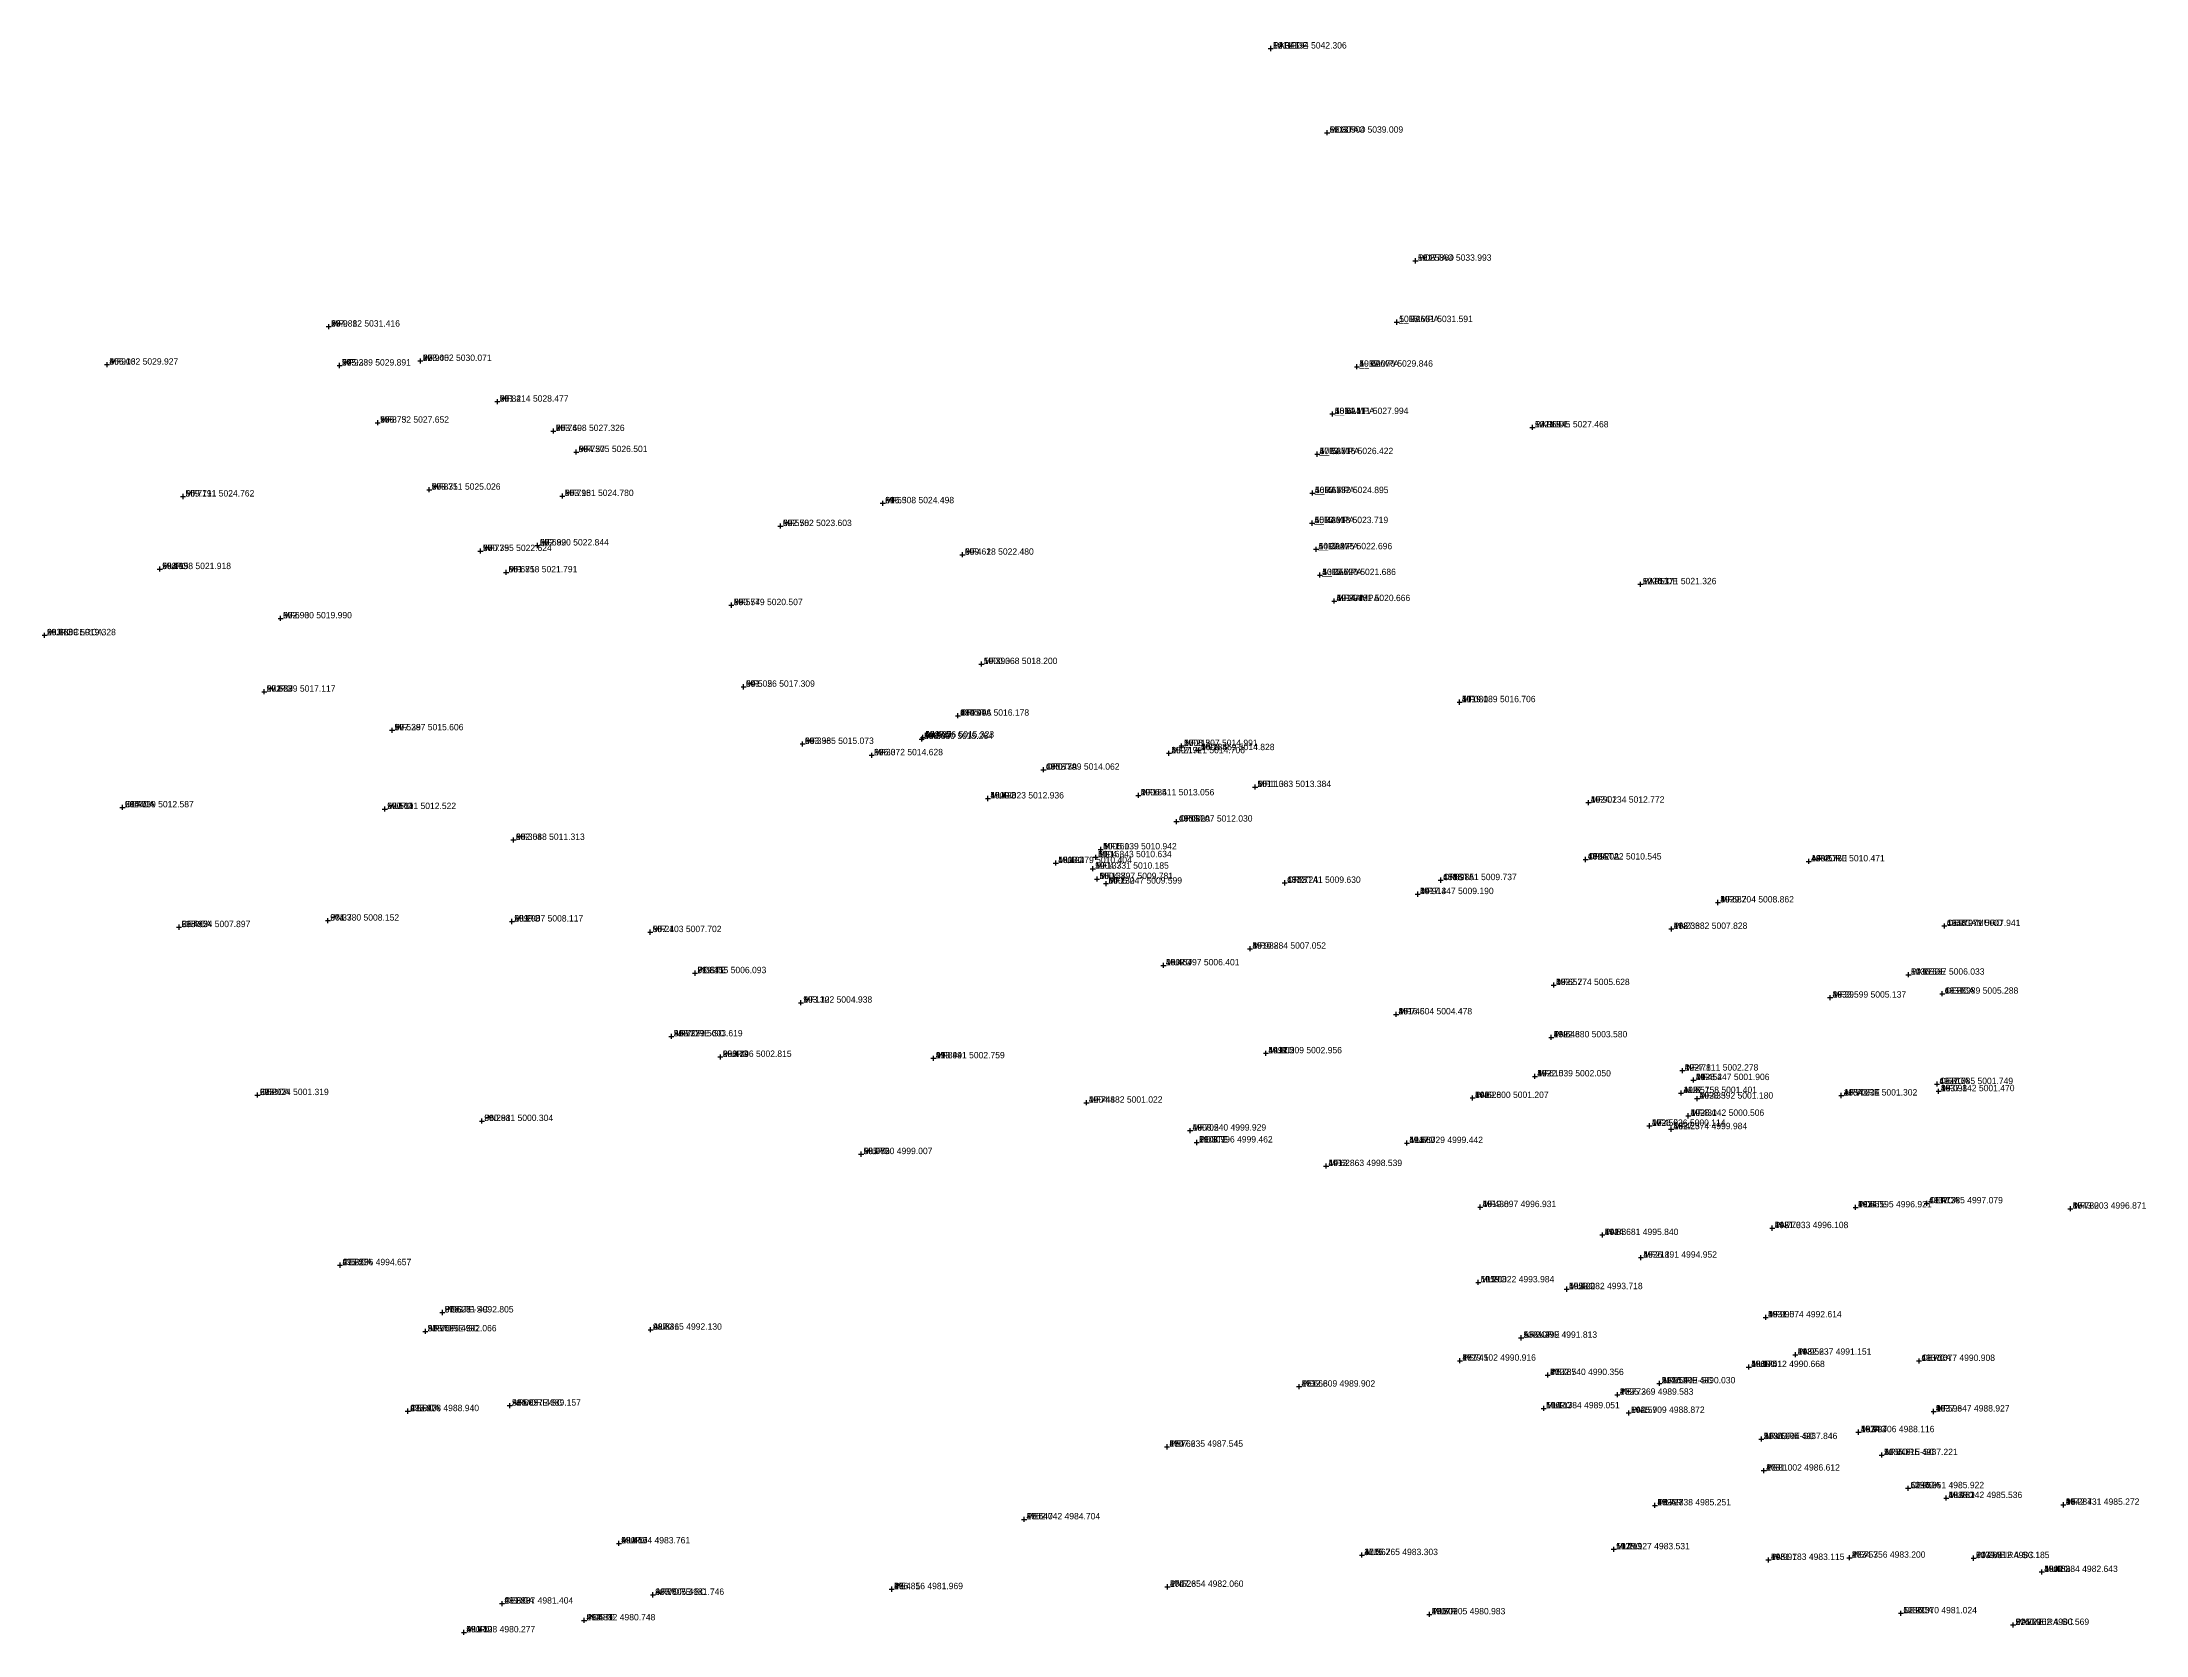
# Model space of a CAD drawing. Extents: x 955 to 1096, y 4914 to 5043.
# Drawn here: x 963.6 to 1046, y 4980.2 to 5042.6 of the extents above; entities that cross this region are included whole.
import ezdxf

# ---------------------------------------------------------------- set-up
doc = ezdxf.new("R2010")
doc.units = 0
doc.linetypes.add('1', pattern=[0])
doc.layers.get('0').update_dxf_attribs({"linetype": '1'})
doc.styles.add('STD', font='txt')

# ---------------------------------------------------------------- blocks, each defined once
blk = doc.blocks.new('CROSS')
at = {"color": 0}
for p, q in [((-50, 0), (50, 0)), ((0, -50), (0, 50))]:
    blk.add_line(p, q, dxfattribs=at)

msp = doc.modelspace()

# ---------------------------------------------------------------- block references
at = {"layer": 'POINT', "color": 2, "xscale": 0.002, "yscale": 0.002, "zscale": 0.002}
for p in [(1011.6938, 5042.3056, 52.3414), (1013.9045, 5039.0089, 52.3053), (1017.3643, 5033.9934, 52.2577), (974.8123, 5031.4162, 50.9884), (1016.6315, 5031.5913, 50.7258), (966.1315, 5029.9266, 50.9055), (975.2395, 5029.891, 50.9379), (978.4018, 5030.0714, 50.9052), (1015.0704, 5029.8463, 50.6897), (981.4137, 5028.4771, 50.8208), (1014.1114, 5027.9943, 50.6145), (976.7321, 5027.6518, 50.8748), (983.6083, 5027.3259, 50.7487), (1021.9448, 5027.4678, 52.0679), (984.5045, 5026.5012, 50.7266), (1013.516, 5026.4218, 50.5373), (969.1109, 5024.7617, 50.779), (978.7506, 5025.0262, 50.8313), (983.9614, 5024.7803, 50.7176), (1013.3319, 5024.8948, 50.4667), (996.5079, 5024.4977, 50.53), (992.5019, 5023.6032, 50.5783), (1013.3179, 5023.7195, 50.4297), (980.7554, 5022.6243, 50.7391), (982.9898, 5022.8437, 50.6819), (999.6275, 5022.4797, 50.461), (1013.4753, 5022.6959, 50.3922), (968.1983, 5021.9184, 50.9947), (981.7581, 5021.7912, 50.6813), (1013.6199, 5021.6862, 50.357), (1026.1709, 5021.3259, 52.0531), (990.5786, 5020.5065, 50.5737), (1014.181, 5020.6658, 50.2942), (972.9304, 5019.99, 50.6896), (963.689, 5019.3281, 50.8247), (1000.3681, 5018.1998, 50.3901), (991.0558, 5017.3091, 50.5019), (972.2887, 5017.1167, 50.6571), (1019.0889, 5016.7058, 50.0809), (977.2972, 5015.6058, 50.538), (999.4463, 5016.1776, 48.7991), (993.3648, 5015.0731, 50.3975), (998.0303, 5015.2636, 50.3391), (998.0755, 5015.323, 49.4288), (1007.711, 5014.706, 50.2194), (1008.2066, 5014.9909, 50.215), (1008.8687, 5014.8276, 50.1836), (996.0719, 5014.6282, 50.3373), (1002.7988, 5014.0619, 49.0726), (1006.5111, 5013.0558, 50.1842), (1011.083, 5013.384, 50.1134), (966.7393, 5012.5873, 50.4083), (977.0109, 5012.5223, 50.5144), (1000.6231, 5012.9355, 49.4281), (1024.1339, 5012.772, 49.9016), (1008.0068, 5012.0298, 49.0821), (982.0476, 5011.3127, 50.3682), (1004.8425, 5010.6344, 50.1625), (1005.0387, 5010.9417, 50.1606), (1003.2787, 5010.4044, 49.4244), (1004.7307, 5010.1852, 50.1328), (1004.8966, 5009.7809, 50.1368), (1024.022, 5010.5447, 48.92), (1032.7602, 5010.471, 49.4568), (1005.2475, 5009.5993, 50.1298), (1012.2414, 5009.6304, 48.7718), (1017.4474, 5009.1899, 49.9131), (1018.3508, 5009.7369, 48.8982), (974.7799, 5008.1521, 50.3379), (981.9869, 5008.1168, 50.2952), (1029.2041, 5008.8625, 49.6871), (968.9543, 5007.8967, 50.4822), (987.4025, 5007.7015, 50.2103), (1027.3815, 5007.8281, 49.2362), (1038.0707, 5007.9415, 49.0791), (1010.8843, 5007.0519, 49.9819), (989.1549, 5006.0926, 51.8409), (1007.4971, 5006.4007, 49.457), (1036.667, 5006.0335, 51.1747), (993.3022, 5004.938, 50.1121), (1022.7735, 5005.6278, 49.6522), (1033.5991, 5005.137, 49.3951), (1037.9886, 5005.2882, 49.2889), (1016.6042, 5004.4784, 49.7455), (988.2287, 5003.6186, 51.7366), (1022.6799, 5003.5798, 49.6477), (990.146, 5002.8147, 50.4786), (998.4909, 5002.7587, 49.8942), (1011.5086, 5002.9556, 49.8024), (1022.0386, 5002.0503, 49.6155), (1027.8109, 5002.2783, 49.471), (1028.2475, 5001.9061, 49.4545), (1037.7852, 5001.7493, 49.3156), (972.0236, 5001.3194, 50.2066), (1004.4824, 5001.0219, 49.7483), (1019.6, 5001.2065, 49.6285), (1027.758, 5001.4006, 49.6506), (1028.392, 5001.1801, 49.4348), (1034.0341, 5001.3021, 49.7016), (1037.8419, 5001.4703, 49.0914), (980.8112, 5000.3041, 50.2979), (1008.5403, 4999.9287, 49.7022), (1026.5256, 5000.1142, 49.45), (1027.3741, 4999.9836, 49.4249), (1028.0417, 5000.5061, 49.4308), (1008.7962, 4999.4615, 51.3091), (1017.0292, 4999.442, 49.8872), (995.6599, 4999.0067, 50.0718), (1013.8629, 4998.5395, 49.6276), (1019.8969, 4996.9313, 49.4297), (1034.595, 4996.9211, 49.8515), (1037.3846, 4997.0795, 49.4772), (1043.0026, 4996.8709, 48.7821), (1024.6809, 4995.84, 49.8856), (1031.3335, 4996.1081, 49.7704), (1026.1911, 4994.9522, 49.2176), (975.2558, 4994.6567, 49.8589), (1019.8223, 4993.9838, 50.2081), (1023.2815, 4993.7182, 49.4205), (979.2606, 4992.8052, 51.6079), (1031.0744, 4992.6136, 48.995), (978.5948, 4992.0661, 51.7076), (987.4154, 4992.1298, 49.8363), (1021.4988, 4991.8134, 50.2419), (1019.1022, 4990.916, 47.745), (1032.2367, 4991.1506, 49.956), (1037.0774, 4990.9081, 49.7358), (1022.54, 4990.3557, 47.787), (1026.9094, 4990.0296, 50.0542), (1030.4124, 4990.6683, 48.9748), (1012.8095, 4989.9018, 47.6665), (1025.269, 4989.5825, 47.7727), (977.9079, 4988.9399, 49.5468), (981.8966, 4989.1566, 51.6634), (1022.384, 4989.0511, 50.1168), (1025.7091, 4988.8723, 50.1586), (1037.647, 4988.9268, 48.5931), (1007.6347, 4987.5449, 47.7624), (1030.9038, 4987.8461, 50.46), (1034.7059, 4988.1161, 48.994), (1035.6149, 4987.2208, 51.3486), (1031.0023, 4986.6121, 47.8102), (1036.6513, 4985.9222, 50.0586), (1026.7384, 4985.2506, 47.7234), (1038.1422, 4985.5365, 48.7325), (1042.7309, 4985.2723, 48.2836), (1002.042, 4984.7039, 47.6468), (986.1741, 4983.761, 49.4562), (1025.1273, 4983.5308, 50.2186), (1015.2653, 4983.3031, 47.5671), (1031.1831, 4983.1147, 49.9972), (1034.3561, 4983.2002, 47.7573), (1039.2122, 4983.1848, 50.7878), (1041.8845, 4982.6426, 48.4819), (987.5051, 4981.7461, 49.78), (996.8564, 4981.969, 47.4809), (1007.6541, 4982.0595, 47.5227), (981.597, 4981.4042, 49.3877), (1017.9047, 4980.983, 47.5024), (1036.3702, 4981.0236, 50.2348), (980.1081, 4980.2767, 49.4324), (984.8123, 4980.7478, 49.4379), (1040.762, 4980.5687, 50.7295)]:
    msp.add_blockref('CROSS', p, dxfattribs=at)

# ---------------------------------------------------------------- texts
at = {"layer": 'CO_ORDS', "color": 3, "style": 'STD'}
for s, p in [(' 1011.694 5042.306', (1011.6938, 5042.3056, 52.3414)), (' 1013.904 5039.009', (1013.9045, 5039.0089, 52.3053)), (' 1017.364 5033.993', (1017.3643, 5033.9934, 52.2577)), (' 974.812 5031.416', (974.8123, 5031.4162, 50.9884)), (' 1016.631 5031.591', (1016.6315, 5031.5913, 50.7258)), (' 966.132 5029.927', (966.1315, 5029.9266, 50.9055)), (' 975.239 5029.891', (975.2395, 5029.891, 50.9379)), (' 978.402 5030.071', (978.4018, 5030.0714, 50.9052)), (' 1015.070 5029.846', (1015.0704, 5029.8463, 50.6897)), (' 981.414 5028.477', (981.4137, 5028.4771, 50.8208)), (' 1014.111 5027.994', (1014.1114, 5027.9943, 50.6145)), (' 976.732 5027.652', (976.7321, 5027.6518, 50.8748)), (' 983.608 5027.326', (983.6083, 5027.3259, 50.7487)), (' 1021.945 5027.468', (1021.9448, 5027.4678, 52.0679)), (' 984.505 5026.501', (984.5045, 5026.5012, 50.7266)), (' 1013.516 5026.422', (1013.516, 5026.4218, 50.5373)), (' 969.111 5024.762', (969.1109, 5024.7617, 50.779)), (' 978.751 5025.026', (978.7506, 5025.0262, 50.8313)), (' 983.961 5024.780', (983.9614, 5024.7803, 50.7176)), (' 996.508 5024.498', (996.5079, 5024.4977, 50.53)), (' 1013.332 5024.895', (1013.3319, 5024.8948, 50.4667)), (' 992.502 5023.603', (992.5019, 5023.6032, 50.5783)), (' 1013.318 5023.719', (1013.3179, 5023.7195, 50.4297)), (' 982.990 5022.844', (982.9898, 5022.8437, 50.6819)), (' 980.755 5022.624', (980.7554, 5022.6243, 50.7391)), (' 999.628 5022.480', (999.6275, 5022.4797, 50.461)), (' 1013.475 5022.696', (1013.4753, 5022.6959, 50.3922)), (' 968.198 5021.918', (968.1983, 5021.9184, 50.9947)), (' 981.758 5021.791', (981.7581, 5021.7912, 50.6813)), (' 1013.620 5021.686', (1013.6199, 5021.6862, 50.357)), (' 1026.171 5021.326', (1026.1709, 5021.3259, 52.0531)), (' 990.579 5020.507', (990.5786, 5020.5065, 50.5737)), (' 1014.181 5020.666', (1014.181, 5020.6658, 50.2942)), (' 972.930 5019.990', (972.9304, 5019.99, 50.6896)), (' 963.689 5019.328', (963.689, 5019.3281, 50.8247)), (' 1000.368 5018.200', (1000.3681, 5018.1998, 50.3901)), (' 972.289 5017.117', (972.2887, 5017.1167, 50.6571)), (' 991.056 5017.309', (991.0558, 5017.3091, 50.5019)), (' 1019.089 5016.706', (1019.0889, 5016.7058, 50.0809)), (' 977.297 5015.606', (977.2972, 5015.6058, 50.538)), (' 999.446 5016.178', (999.4463, 5016.1776, 48.7991)), (' 993.365 5015.073', (993.3648, 5015.0731, 50.3975)), (' 996.072 5014.628', (996.0719, 5014.6282, 50.3373)), (' 998.030 5015.264', (998.0303, 5015.2636, 50.3391)), (' 998.076 5015.323', (998.0755, 5015.323, 49.4288)), (' 1007.711 5014.706', (1007.711, 5014.706, 50.2194)), (' 1008.207 5014.991', (1008.2066, 5014.9909, 50.215)), (' 1008.869 5014.828', (1008.8687, 5014.8276, 50.1836)), (' 1002.799 5014.062', (1002.7988, 5014.0619, 49.0726)), (' 1000.623 5012.936', (1000.6231, 5012.9355, 49.4281)), (' 1006.511 5013.056', (1006.5111, 5013.0558, 50.1842)), (' 1011.083 5013.384', (1011.083, 5013.384, 50.1134)), (' 966.739 5012.587', (966.7393, 5012.5873, 50.4083)), (' 977.011 5012.522', (977.0109, 5012.5223, 50.5144)), (' 1024.134 5012.772', (1024.1339, 5012.772, 49.9016)), (' 982.048 5011.313', (982.0476, 5011.3127, 50.3682)), (' 1008.007 5012.030', (1008.0068, 5012.0298, 49.0821)), (' 1004.843 5010.634', (1004.8425, 5010.6344, 50.1625)), (' 1005.039 5010.942', (1005.0387, 5010.9417, 50.1606)), (' 1024.022 5010.545', (1024.022, 5010.5447, 48.92)), (' 1032.760 5010.471', (1032.7602, 5010.471, 49.4568)), (' 1003.279 5010.404', (1003.2787, 5010.4044, 49.4244)), (' 1004.731 5010.185', (1004.7307, 5010.1852, 50.1328)), (' 1004.897 5009.781', (1004.8966, 5009.7809, 50.1368)), (' 1005.247 5009.599', (1005.2475, 5009.5993, 50.1298)), (' 1012.241 5009.630', (1012.2414, 5009.6304, 48.7718)), (' 1018.351 5009.737', (1018.3508, 5009.7369, 48.8982)), (' 1017.447 5009.190', (1017.4474, 5009.1899, 49.9131)), (' 1029.204 5008.862', (1029.2041, 5008.8625, 49.6871)), (' 974.780 5008.152', (974.7799, 5008.1521, 50.3379)), (' 981.987 5008.117', (981.9869, 5008.1168, 50.2952)), (' 968.954 5007.897', (968.9543, 5007.8967, 50.4822)), (' 987.403 5007.702', (987.4025, 5007.7015, 50.2103)), (' 1027.382 5007.828', (1027.3815, 5007.8281, 49.2362)), (' 1038.071 5007.941', (1038.0707, 5007.9415, 49.0791)), (' 1007.497 5006.401', (1007.4971, 5006.4007, 49.457)), (' 1010.884 5007.052', (1010.8843, 5007.0519, 49.9819)), (' 989.155 5006.093', (989.1549, 5006.0926, 51.8409)), (' 1022.774 5005.628', (1022.7735, 5005.6278, 49.6522)), (' 1036.667 5006.033', (1036.667, 5006.0335, 51.1747)), (' 993.302 5004.938', (993.3022, 5004.938, 50.1121)), (' 1033.599 5005.137', (1033.5991, 5005.137, 49.3951)), (' 1037.989 5005.288', (1037.9886, 5005.2882, 49.2889)), (' 1016.604 5004.478', (1016.6042, 5004.4784, 49.7455)), (' 988.229 5003.619', (988.2287, 5003.6186, 51.7366)), (' 1022.680 5003.580', (1022.6799, 5003.5798, 49.6477)), (' 990.146 5002.815', (990.146, 5002.8147, 50.4786)), (' 998.491 5002.759', (998.4909, 5002.7587, 49.8942)), (' 1011.509 5002.956', (1011.5086, 5002.9556, 49.8024)), (' 1027.811 5002.278', (1027.8109, 5002.2783, 49.471)), (' 1022.039 5002.050', (1022.0386, 5002.0503, 49.6155)), (' 1027.758 5001.401', (1027.758, 5001.4006, 49.6506)), (' 1028.247 5001.906', (1028.2475, 5001.9061, 49.4545)), (' 1037.785 5001.749', (1037.7852, 5001.7493, 49.3156)), (' 1037.842 5001.470', (1037.8419, 5001.4703, 49.0914)), (' 972.024 5001.319', (972.0236, 5001.3194, 50.2066)), (' 1004.482 5001.022', (1004.4824, 5001.0219, 49.7483)), (' 1019.600 5001.207', (1019.6, 5001.2065, 49.6285)), (' 1028.392 5001.180', (1028.392, 5001.1801, 49.4348)), (' 1034.034 5001.302', (1034.0341, 5001.3021, 49.7016)), (' 980.811 5000.304', (980.8112, 5000.3041, 50.2979)), (' 1008.540 4999.929', (1008.5403, 4999.9287, 49.7022)), (' 1026.526 5000.114', (1026.5256, 5000.1142, 49.45)), (' 1027.374 4999.984', (1027.3741, 4999.9836, 49.4249)), (' 1028.042 5000.506', (1028.0417, 5000.5061, 49.4308)), (' 995.660 4999.007', (995.6599, 4999.0067, 50.0718)), (' 1008.796 4999.462', (1008.7962, 4999.4615, 51.3091)), (' 1017.029 4999.442', (1017.0292, 4999.442, 49.8872)), (' 1013.863 4998.539', (1013.8629, 4998.5395, 49.6276)), (' 1019.897 4996.931', (1019.8969, 4996.9313, 49.4297)), (' 1034.595 4996.921', (1034.595, 4996.9211, 49.8515)), (' 1037.385 4997.079', (1037.3846, 4997.0795, 49.4772)), (' 1043.003 4996.871', (1043.0026, 4996.8709, 48.7821)), (' 1024.681 4995.840', (1024.6809, 4995.84, 49.8856)), (' 1031.333 4996.108', (1031.3335, 4996.1081, 49.7704)), (' 1026.191 4994.952', (1026.1911, 4994.9522, 49.2176)), (' 975.256 4994.657', (975.2558, 4994.6567, 49.8589)), (' 1019.822 4993.984', (1019.8223, 4993.9838, 50.2081)), (' 1023.282 4993.718', (1023.2815, 4993.7182, 49.4205)), (' 979.261 4992.805', (979.2606, 4992.8052, 51.6079)), (' 1031.074 4992.614', (1031.0744, 4992.6136, 48.995)), (' 978.595 4992.066', (978.5948, 4992.0661, 51.7076)), (' 987.415 4992.130', (987.4154, 4992.1298, 49.8363)), (' 1021.499 4991.813', (1021.4988, 4991.8134, 50.2419)), (' 1019.102 4990.916', (1019.1022, 4990.916, 47.745)), (' 1030.412 4990.668', (1030.4124, 4990.6683, 48.9748)), (' 1032.237 4991.151', (1032.2367, 4991.1506, 49.956)), (' 1037.077 4990.908', (1037.0774, 4990.9081, 49.7358)), (' 1012.809 4989.902', (1012.8095, 4989.9018, 47.6665)), (' 1022.540 4990.356', (1022.54, 4990.3557, 47.787)), (' 1026.909 4990.030', (1026.9094, 4990.0296, 50.0542)), (' 981.897 4989.157', (981.8966, 4989.1566, 51.6634)), (' 1022.384 4989.051', (1022.384, 4989.0511, 50.1168)), (' 1025.269 4989.583', (1025.269, 4989.5825, 47.7727)), (' 977.908 4988.940', (977.9079, 4988.9399, 49.5468)), (' 1025.709 4988.872', (1025.7091, 4988.8723, 50.1586)), (' 1037.647 4988.927', (1037.647, 4988.9268, 48.5931)), (' 1007.635 4987.545', (1007.6347, 4987.5449, 47.7624)), (' 1030.904 4987.846', (1030.9038, 4987.8461, 50.46)), (' 1034.706 4988.116', (1034.7059, 4988.1161, 48.994)), (' 1031.002 4986.612', (1031.0023, 4986.6121, 47.8102)), (' 1035.615 4987.221', (1035.6149, 4987.2208, 51.3486)), (' 1036.651 4985.922', (1036.6513, 4985.9222, 50.0586)), (' 1026.738 4985.251', (1026.7384, 4985.2506, 47.7234)), (' 1038.142 4985.536', (1038.1422, 4985.5365, 48.7325)), (' 1042.731 4985.272', (1042.7309, 4985.2723, 48.2836)), (' 1002.042 4984.704', (1002.042, 4984.7039, 47.6468)), (' 986.174 4983.761', (986.1741, 4983.761, 49.4562)), (' 1015.265 4983.303', (1015.2653, 4983.3031, 47.5671)), (' 1025.127 4983.531', (1025.1273, 4983.5308, 50.2186)), (' 1031.183 4983.115', (1031.1831, 4983.1147, 49.9972)), (' 1034.356 4983.200', (1034.3561, 4983.2002, 47.7573)), (' 1039.212 4983.185', (1039.2122, 4983.1848, 50.7878)), (' 1041.884 4982.643', (1041.8845, 4982.6426, 48.4819)), (' 987.505 4981.746', (987.5051, 4981.7461, 49.78)), (' 996.856 4981.969', (996.8564, 4981.969, 47.4809)), (' 1007.654 4982.060', (1007.6541, 4982.0595, 47.5227)), (' 981.597 4981.404', (981.597, 4981.4042, 49.3877)), (' 1017.905 4980.983', (1017.9047, 4980.983, 47.5024)), (' 1036.370 4981.024', (1036.3702, 4981.0236, 50.2348)), (' 980.108 4980.277', (980.1081, 4980.2767, 49.4324)), (' 984.812 4980.748', (984.8123, 4980.7478, 49.4379)), (' 1040.762 4980.569', (1040.762, 4980.5687, 50.7295))]:
    msp.add_text(s, height=0.25, dxfattribs=at).set_placement(p)
at = {"layer": 'CODE', "color": 3, "style": 'STD'}
for s, p in [(' PAREDE', (1011.6938, 5042.3056, 52.3414)), (' PORTAO', (1013.9045, 5039.0089, 52.3053)), (' PORTAO', (1017.3643, 5033.9934, 52.2577)), (' MF', (974.8123, 5031.4162, 50.9884)), (' __RAMPA', (1016.6315, 5031.5913, 50.7258)), (' MF', (966.1315, 5029.9266, 50.9055)), (' MF', (975.2395, 5029.891, 50.9379)), (' MF', (978.4018, 5030.0714, 50.9052)), (' __RAMPA', (1015.0704, 5029.8463, 50.6897)), (' MF', (981.4137, 5028.4771, 50.8208)), (' __RAMPA', (1014.1114, 5027.9943, 50.6145)), (' MF', (976.7321, 5027.6518, 50.8748)), (' MF', (983.6083, 5027.3259, 50.7487)), (' PAREDE', (1021.9448, 5027.4678, 52.0679)), (' MF', (984.5045, 5026.5012, 50.7266)), (' __RAMPA', (1013.516, 5026.4218, 50.5373)), (' MF', (969.1109, 5024.7617, 50.779)), (' MF', (978.7506, 5025.0262, 50.8313)), (' MF', (983.9614, 5024.7803, 50.7176)), (' MF', (996.5079, 5024.4977, 50.53)), (' __RAMPA', (1013.3319, 5024.8948, 50.4667)), (' __RAMPA', (1013.3179, 5023.7195, 50.4297)), (' MF', (982.9898, 5022.8437, 50.6819)), (' MF', (992.5019, 5023.6032, 50.5783)), (' MF', (980.7554, 5022.6243, 50.7391)), (' MF', (999.6275, 5022.4797, 50.461)), (' __RAMPA', (1013.4753, 5022.6959, 50.3922)), (' MURO', (968.1983, 5021.9184, 50.9947)), (' MF', (981.7581, 5021.7912, 50.6813)), (' __RAMPA', (1013.6199, 5021.6862, 50.357)), (' PAREDE', (1026.1709, 5021.3259, 52.0531)), (' MF', (990.5786, 5020.5065, 50.5737)), (' MFRAMPA', (1014.181, 5020.6658, 50.2942)), (' MF', (972.9304, 5019.99, 50.6896)), (' MUROCERCA', (963.689, 5019.3281, 50.8247)), (' MF', (1000.3681, 5018.1998, 50.3901)), (' MURO', (972.2887, 5017.1167, 50.6571)), (' MF', (991.0558, 5017.3091, 50.5019)), (' MF', (1019.0889, 5016.7058, 50.0809)), (' MF', (977.2972, 5015.6058, 50.538)), (' CRISTA', (999.4463, 5016.1776, 48.7991)), (' MF', (993.3648, 5015.0731, 50.3975)), (' MF', (996.0719, 5014.6282, 50.3373)), (' MF', (998.0303, 5015.2636, 50.3391)), (' MURO', (998.0755, 5015.323, 49.4288)), (' MF', (1007.711, 5014.706, 50.2194)), (' MF', (1008.2066, 5014.9909, 50.215)), (' MF', (1008.8687, 5014.8276, 50.1836)), (' CRISTA', (1002.7988, 5014.0619, 49.0726)), (' MURO', (1000.6231, 5012.9355, 49.4281)), (' MF', (1006.5111, 5013.0558, 50.1842)), (' MF', (1011.083, 5013.384, 50.1134)), (' CERCA', (966.7393, 5012.5873, 50.4083)), (' MURO', (977.0109, 5012.5223, 50.5144)), (' MF', (1024.1339, 5012.772, 49.9016)), (' MF', (982.0476, 5011.3127, 50.3682)), (' CRISTA', (1008.0068, 5012.0298, 49.0821)), (' MF', (1004.8425, 5010.6344, 50.1625)), (' MF', (1005.0387, 5010.9417, 50.1606)), (' CRISTA', (1024.022, 5010.5447, 48.92)), (' ARVORE', (1032.7602, 5010.471, 49.4568)), (' MURO', (1003.2787, 5010.4044, 49.4244)), (' MF', (1004.7307, 5010.1852, 50.1328)), (' MF', (1004.8966, 5009.7809, 50.1368)), (' CRISTA', (1012.2414, 5009.6304, 48.7718)), (' CRISTA', (1018.3508, 5009.7369, 48.8982)), (' MF', (1005.2475, 5009.5993, 50.1298)), (' MF', (1017.4474, 5009.1899, 49.9131)), (' MF', (1029.2041, 5008.8625, 49.6871)), (' PN', (974.7799, 5008.1521, 50.3379)), (' MURO', (981.9869, 5008.1168, 50.2952)), (' CERCA', (968.9543, 5007.8967, 50.4822)), (' MF', (987.4025, 5007.7015, 50.2103)), (' PN', (1027.3815, 5007.8281, 49.2362)), (' CERCAMURO', (1038.0707, 5007.9415, 49.0791)), (' MURO', (1007.4971, 5006.4007, 49.457)), (' MF', (1010.8843, 5007.0519, 49.9819)), (' POSTE', (989.1549, 5006.0926, 51.8409)), (' MF', (1022.7735, 5005.6278, 49.6522)), (' PAREDE', (1036.667, 5006.0335, 51.1747)), (' MF', (993.3022, 5004.938, 50.1121)), (' MF', (1033.5991, 5005.137, 49.3951)), (' CERCA', (1037.9886, 5005.2882, 49.2889)), (' MF', (1016.6042, 5004.4784, 49.7455)), (' ARVORE-SC', (988.2287, 5003.6186, 51.7366)), (' PN', (1022.6799, 5003.5798, 49.6477)), (' MURO', (990.146, 5002.8147, 50.4786)), (' MF', (998.4909, 5002.7587, 49.8942)), (' MURO', (1011.5086, 5002.9556, 49.8024)), (' MF', (1027.8109, 5002.2783, 49.471)), (' MF', (1022.0386, 5002.0503, 49.6155)), (' AUX', (1027.758, 5001.4006, 49.6506)), (' MF', (1028.2475, 5001.9061, 49.4545)), (' CERCA', (1037.7852, 5001.7493, 49.3156)), (' MF', (1037.8419, 5001.4703, 49.0914)), (' CERCA', (972.0236, 5001.3194, 50.2066)), (' MF', (1004.4824, 5001.0219, 49.7483)), (' PN', (1019.6, 5001.2065, 49.6285)), (' MF', (1028.392, 5001.1801, 49.4348)), (' ARVORE', (1034.0341, 5001.3021, 49.7016)), (' PN', (980.8112, 5000.3041, 50.2979)), (' MF', (1008.5403, 4999.9287, 49.7022)), (' MF', (1026.5256, 5000.1142, 49.45)), (' MF', (1027.3741, 4999.9836, 49.4249)), (' MF', (1028.0417, 5000.5061, 49.4308)), (' MURO', (995.6599, 4999.0067, 50.0718)), (' POSTE', (1008.7962, 4999.4615, 51.3091)), (' MURO', (1017.0292, 4999.442, 49.8872)), (' MF', (1013.8629, 4998.5395, 49.6276)), (' MF', (1019.8969, 4996.9313, 49.4297)), (' POSTE', (1034.595, 4996.9211, 49.8515)), (' CERCA', (1037.3846, 4997.0795, 49.4772)), (' MF', (1043.0026, 4996.8709, 48.7821)), (' PN', (1024.6809, 4995.84, 49.8856)), (' PN', (1031.3335, 4996.1081, 49.7704)), (' MF', (1026.1911, 4994.9522, 49.2176)), (' CERCA', (975.2558, 4994.6567, 49.8589)), (' MURO', (1019.8223, 4993.9838, 50.2081)), (' MURO', (1023.2815, 4993.7182, 49.4205)), (' POSTE-SC', (979.2606, 4992.8052, 51.6079)), (' MF', (1031.0744, 4992.6136, 48.995)), (' ARVORE-SC', (978.5948, 4992.0661, 51.7076)), (' AUX', (987.4154, 4992.1298, 49.8363)), (' ARVORE', (1021.4988, 4991.8134, 50.2419)), (' PE', (1019.1022, 4990.916, 47.745)), (' MURO', (1030.4124, 4990.6683, 48.9748)), (' PN', (1032.2367, 4991.1506, 49.956)), (' CERCA', (1037.0774, 4990.9081, 49.7358)), (' PE', (1012.8095, 4989.9018, 47.6665)), (' PE', (1022.54, 4990.3557, 47.787)), (' ARVORE-SC', (1026.9094, 4990.0296, 50.0542)), (' ARVORE-SC', (981.8966, 4989.1566, 51.6634)), (' MURO', (1022.384, 4989.0511, 50.1168)), (' PE', (1025.269, 4989.5825, 47.7727)), (' CERCA', (977.9079, 4988.9399, 49.5468)), (' PN', (1025.7091, 4988.8723, 50.1586)), (' MF', (1037.647, 4988.9268, 48.5931)), (' PE', (1007.6347, 4987.5449, 47.7624)), (' ARVORE-SC', (1030.9038, 4987.8461, 50.46)), (' MURO', (1034.7059, 4988.1161, 48.994)), (' PE', (1031.0023, 4986.6121, 47.8102)), (' ARVORE-SC', (1035.6149, 4987.2208, 51.3486)), (' CERCA', (1036.6513, 4985.9222, 50.0586)), (' PILAR', (1026.7384, 4985.2506, 47.7234)), (' MURO', (1038.1422, 4985.5365, 48.7325)), (' MF', (1042.7309, 4985.2723, 48.2836)), (' PE', (1002.042, 4984.7039, 47.6468)), (' MURO', (986.1741, 4983.761, 49.4562)), (' AUX', (1015.2653, 4983.3031, 47.5671)), (' MURO', (1025.1273, 4983.5308, 50.2186)), (' PN', (1031.1831, 4983.1147, 49.9972)), (' PE', (1034.3561, 4983.2002, 47.7573)), (' PALMEIRA-SC', (1039.2122, 4983.1848, 50.7878)), (' MURO', (1041.8845, 4982.6426, 48.4819)), (' ARVORE-SC', (987.5051, 4981.7461, 49.78)), (' PE', (996.8564, 4981.969, 47.4809)), (' PN', (1007.6541, 4982.0595, 47.5227)), (' CERCA', (981.597, 4981.4042, 49.3877)), (' PILAR', (1017.9047, 4980.983, 47.5024)), (' CERCA', (1036.3702, 4981.0236, 50.2348)), (' MURO', (980.1081, 4980.2767, 49.4324)), (' POSTE', (984.8123, 4980.7478, 49.4379)), (' PALMEIRA-SC', (1040.762, 4980.5687, 50.7295))]:
    msp.add_text(s, height=0.25, dxfattribs=at).set_placement(p)
at = {"layer": 'HEIGHT', "color": 3, "style": 'STD'}
for s, p in [(' 52.341', (1011.6938, 5042.3056, 52.3414)), (' 52.305', (1013.9045, 5039.0089, 52.3053)), (' 52.258', (1017.3643, 5033.9934, 52.2577)), (' 50.988', (974.8123, 5031.4162, 50.9884)), (' 50.726', (1016.6315, 5031.5913, 50.7258)), (' 50.906', (966.1315, 5029.9266, 50.9055)), (' 50.938', (975.2395, 5029.891, 50.9379)), (' 50.905', (978.4018, 5030.0714, 50.9052)), (' 50.690', (1015.0704, 5029.8463, 50.6897)), (' 50.821', (981.4137, 5028.4771, 50.8208)), (' 50.614', (1014.1114, 5027.9943, 50.6145)), (' 50.875', (976.7321, 5027.6518, 50.8748)), (' 50.749', (983.6083, 5027.3259, 50.7487)), (' 52.068', (1021.9448, 5027.4678, 52.0679)), (' 50.727', (984.5045, 5026.5012, 50.7266)), (' 50.537', (1013.516, 5026.4218, 50.5373)), (' 50.779', (969.1109, 5024.7617, 50.779)), (' 50.831', (978.7506, 5025.0262, 50.8313)), (' 50.718', (983.9614, 5024.7803, 50.7176)), (' 50.530', (996.5079, 5024.4977, 50.53)), (' 50.467', (1013.3319, 5024.8948, 50.4667)), (' 50.578', (992.5019, 5023.6032, 50.5783)), (' 50.430', (1013.3179, 5023.7195, 50.4297)), (' 50.682', (982.9898, 5022.8437, 50.6819)), (' 50.739', (980.7554, 5022.6243, 50.7391)), (' 50.461', (999.6275, 5022.4797, 50.461)), (' 50.392', (1013.4753, 5022.6959, 50.3922)), (' 50.995', (968.1983, 5021.9184, 50.9947)), (' 50.681', (981.7581, 5021.7912, 50.6813)), (' 50.357', (1013.6199, 5021.6862, 50.357)), (' 52.053', (1026.1709, 5021.3259, 52.0531)), (' 50.574', (990.5786, 5020.5065, 50.5737)), (' 50.294', (1014.181, 5020.6658, 50.2942)), (' 50.690', (972.9304, 5019.99, 50.6896)), (' 50.825', (963.689, 5019.3281, 50.8247)), (' 50.390', (1000.3681, 5018.1998, 50.3901)), (' 50.657', (972.2887, 5017.1167, 50.6571)), (' 50.502', (991.0558, 5017.3091, 50.5019)), (' 50.081', (1019.0889, 5016.7058, 50.0809)), (' 50.538', (977.2972, 5015.6058, 50.538)), (' 48.799', (999.4463, 5016.1776, 48.7991)), (' 50.398', (993.3648, 5015.0731, 50.3975)), (' 50.337', (996.0719, 5014.6282, 50.3373)), (' 50.339', (998.0303, 5015.2636, 50.3391)), (' 49.429', (998.0755, 5015.323, 49.4288)), (' 50.219', (1007.711, 5014.706, 50.2194)), (' 50.215', (1008.2066, 5014.9909, 50.215)), (' 50.184', (1008.8687, 5014.8276, 50.1836)), (' 49.073', (1002.7988, 5014.0619, 49.0726)), (' 49.428', (1000.6231, 5012.9355, 49.4281)), (' 50.184', (1006.5111, 5013.0558, 50.1842)), (' 50.113', (1011.083, 5013.384, 50.1134)), (' 50.408', (966.7393, 5012.5873, 50.4083)), (' 50.514', (977.0109, 5012.5223, 50.5144)), (' 49.902', (1024.1339, 5012.772, 49.9016)), (' 50.368', (982.0476, 5011.3127, 50.3682)), (' 49.082', (1008.0068, 5012.0298, 49.0821)), (' 50.163', (1004.8425, 5010.6344, 50.1625)), (' 50.161', (1005.0387, 5010.9417, 50.1606)), (' 48.920', (1024.022, 5010.5447, 48.92)), (' 49.457', (1032.7602, 5010.471, 49.4568)), (' 49.424', (1003.2787, 5010.4044, 49.4244)), (' 50.133', (1004.7307, 5010.1852, 50.1328)), (' 50.137', (1004.8966, 5009.7809, 50.1368)), (' 50.130', (1005.2475, 5009.5993, 50.1298)), (' 48.772', (1012.2414, 5009.6304, 48.7718)), (' 48.898', (1018.3508, 5009.7369, 48.8982)), (' 49.913', (1017.4474, 5009.1899, 49.9131)), (' 49.687', (1029.2041, 5008.8625, 49.6871)), (' 50.338', (974.7799, 5008.1521, 50.3379)), (' 50.295', (981.9869, 5008.1168, 50.2952)), (' 50.482', (968.9543, 5007.8967, 50.4822)), (' 50.210', (987.4025, 5007.7015, 50.2103)), (' 49.236', (1027.3815, 5007.8281, 49.2362)), (' 49.079', (1038.0707, 5007.9415, 49.0791)), (' 49.457', (1007.4971, 5006.4007, 49.457)), (' 49.982', (1010.8843, 5007.0519, 49.9819)), (' 51.841', (989.1549, 5006.0926, 51.8409)), (' 49.652', (1022.7735, 5005.6278, 49.6522)), (' 51.175', (1036.667, 5006.0335, 51.1747)), (' 50.112', (993.3022, 5004.938, 50.1121)), (' 49.395', (1033.5991, 5005.137, 49.3951)), (' 49.289', (1037.9886, 5005.2882, 49.2889)), (' 49.745', (1016.6042, 5004.4784, 49.7455)), (' 51.737', (988.2287, 5003.6186, 51.7366)), (' 49.648', (1022.6799, 5003.5798, 49.6477)), (' 50.479', (990.146, 5002.8147, 50.4786)), (' 49.894', (998.4909, 5002.7587, 49.8942)), (' 49.802', (1011.5086, 5002.9556, 49.8024)), (' 49.471', (1027.8109, 5002.2783, 49.471)), (' 49.615', (1022.0386, 5002.0503, 49.6155)), (' 49.651', (1027.758, 5001.4006, 49.6506)), (' 49.454', (1028.2475, 5001.9061, 49.4545)), (' 49.316', (1037.7852, 5001.7493, 49.3156)), (' 49.091', (1037.8419, 5001.4703, 49.0914)), (' 50.207', (972.0236, 5001.3194, 50.2066)), (' 49.748', (1004.4824, 5001.0219, 49.7483)), (' 49.628', (1019.6, 5001.2065, 49.6285)), (' 49.435', (1028.392, 5001.1801, 49.4348)), (' 49.702', (1034.0341, 5001.3021, 49.7016)), (' 50.298', (980.8112, 5000.3041, 50.2979)), (' 49.702', (1008.5403, 4999.9287, 49.7022)), (' 49.450', (1026.5256, 5000.1142, 49.45)), (' 49.425', (1027.3741, 4999.9836, 49.4249)), (' 49.431', (1028.0417, 5000.5061, 49.4308)), (' 50.072', (995.6599, 4999.0067, 50.0718)), (' 51.309', (1008.7962, 4999.4615, 51.3091)), (' 49.887', (1017.0292, 4999.442, 49.8872)), (' 49.628', (1013.8629, 4998.5395, 49.6276)), (' 49.430', (1019.8969, 4996.9313, 49.4297)), (' 49.851', (1034.595, 4996.9211, 49.8515)), (' 49.477', (1037.3846, 4997.0795, 49.4772)), (' 48.782', (1043.0026, 4996.8709, 48.7821)), (' 49.886', (1024.6809, 4995.84, 49.8856)), (' 49.770', (1031.3335, 4996.1081, 49.7704)), (' 49.218', (1026.1911, 4994.9522, 49.2176)), (' 49.859', (975.2558, 4994.6567, 49.8589)), (' 50.208', (1019.8223, 4993.9838, 50.2081)), (' 49.420', (1023.2815, 4993.7182, 49.4205)), (' 51.608', (979.2606, 4992.8052, 51.6079)), (' 48.995', (1031.0744, 4992.6136, 48.995)), (' 51.708', (978.5948, 4992.0661, 51.7076)), (' 49.836', (987.4154, 4992.1298, 49.8363)), (' 50.242', (1021.4988, 4991.8134, 50.2419)), (' 47.745', (1019.1022, 4990.916, 47.745)), (' 48.975', (1030.4124, 4990.6683, 48.9748)), (' 49.956', (1032.2367, 4991.1506, 49.956)), (' 49.736', (1037.0774, 4990.9081, 49.7358)), (' 47.666', (1012.8095, 4989.9018, 47.6665)), (' 47.787', (1022.54, 4990.3557, 47.787)), (' 50.054', (1026.9094, 4990.0296, 50.0542)), (' 51.663', (981.8966, 4989.1566, 51.6634)), (' 50.117', (1022.384, 4989.0511, 50.1168)), (' 47.773', (1025.269, 4989.5825, 47.7727)), (' 49.547', (977.9079, 4988.9399, 49.5468)), (' 50.159', (1025.7091, 4988.8723, 50.1586)), (' 48.593', (1037.647, 4988.9268, 48.5931)), (' 47.762', (1007.6347, 4987.5449, 47.7624)), (' 50.460', (1030.9038, 4987.8461, 50.46)), (' 48.994', (1034.7059, 4988.1161, 48.994)), (' 47.810', (1031.0023, 4986.6121, 47.8102)), (' 51.349', (1035.6149, 4987.2208, 51.3486)), (' 50.059', (1036.6513, 4985.9222, 50.0586)), (' 47.723', (1026.7384, 4985.2506, 47.7234)), (' 48.732', (1038.1422, 4985.5365, 48.7325)), (' 48.284', (1042.7309, 4985.2723, 48.2836)), (' 47.647', (1002.042, 4984.7039, 47.6468)), (' 49.456', (986.1741, 4983.761, 49.4562)), (' 47.567', (1015.2653, 4983.3031, 47.5671)), (' 50.219', (1025.1273, 4983.5308, 50.2186)), (' 49.997', (1031.1831, 4983.1147, 49.9972)), (' 47.757', (1034.3561, 4983.2002, 47.7573)), (' 50.788', (1039.2122, 4983.1848, 50.7878)), (' 48.482', (1041.8845, 4982.6426, 48.4819)), (' 49.780', (987.5051, 4981.7461, 49.78)), (' 47.481', (996.8564, 4981.969, 47.4809)), (' 47.523', (1007.6541, 4982.0595, 47.5227)), (' 49.388', (981.597, 4981.4042, 49.3877)), (' 47.502', (1017.9047, 4980.983, 47.5024)), (' 50.235', (1036.3702, 4981.0236, 50.2348)), (' 49.432', (980.1081, 4980.2767, 49.4324)), (' 49.438', (984.8123, 4980.7478, 49.4379)), (' 50.729', (1040.762, 4980.5687, 50.7295))]:
    msp.add_text(s, height=0.25, dxfattribs=at).set_placement(p)
at = {"layer": 'PT_ID', "color": 3, "style": 'STD'}
for s, p in [(' 54', (1011.6938, 5042.3056, 52.3414)), (' 55', (1013.9045, 5039.0089, 52.3053)), (' 56', (1017.3643, 5033.9934, 52.2577)), (' 73', (974.8123, 5031.4162, 50.9884)), (' 50', (1016.6315, 5031.5913, 50.7258)), (' 4', (966.1315, 5029.9266, 50.9055)), (' 74', (975.2395, 5029.891, 50.9379)), (' 72', (978.4018, 5030.0714, 50.9052)), (' 49', (1015.0704, 5029.8463, 50.6897)), (' 71', (981.4137, 5028.4771, 50.8208)), (' 48', (1014.1114, 5027.9943, 50.6145)), (' 75', (976.7321, 5027.6518, 50.8748)), (' 70', (983.6083, 5027.3259, 50.7487)), (' 53', (1021.9448, 5027.4678, 52.0679)), (' 69', (984.5045, 5026.5012, 50.7266)), (' 47', (1013.516, 5026.4218, 50.5373)), (' 5', (969.1109, 5024.7617, 50.779)), (' 76', (978.7506, 5025.0262, 50.8313)), (' 68', (983.9614, 5024.7803, 50.7176)), (' 61', (996.5079, 5024.4977, 50.53)), (' 46', (1013.3319, 5024.8948, 50.4667)), (' 62', (992.5019, 5023.6032, 50.5783)), (' 45', (1013.3179, 5023.7195, 50.4297)), (' 67', (982.9898, 5022.8437, 50.6819)), (' 77', (980.7554, 5022.6243, 50.7391)), (' 60', (999.6275, 5022.4797, 50.461)), (' 44', (1013.4753, 5022.6959, 50.3922)), (' 292', (968.1983, 5021.9184, 50.9947)), (' 66', (981.7581, 5021.7912, 50.6813)), (' 43', (1013.6199, 5021.6862, 50.357)), (' 52', (1026.1709, 5021.3259, 52.0531)), (' 63', (990.5786, 5020.5065, 50.5737)), (' 42', (1014.181, 5020.6658, 50.2942)), (' 6', (972.9304, 5019.99, 50.6896)), (' 293', (963.689, 5019.3281, 50.8247)), (' 59', (1000.3681, 5018.1998, 50.3901)), (' 291', (972.2887, 5017.1167, 50.6571)), (' 64', (991.0558, 5017.3091, 50.5019)), (' 41', (1019.0889, 5016.7058, 50.0809)), (' 7', (977.2972, 5015.6058, 50.538)), (' 154', (999.4463, 5016.1776, 48.7991)), (' 65', (993.3648, 5015.0731, 50.3975)), (' 57', (996.0719, 5014.6282, 50.3373)), (' 58', (998.0303, 5015.2636, 50.3391)), (' 153', (998.0755, 5015.323, 49.4288)), (' 28', (1007.711, 5014.706, 50.2194)), (' 27', (1008.2066, 5014.9909, 50.215)), (' 26', (1008.8687, 5014.8276, 50.1836)), (' 155', (1002.7988, 5014.0619, 49.0726)), (' 152', (1000.6231, 5012.9355, 49.4281)), (' 29', (1006.5111, 5013.0558, 50.1842)), (' 25', (1011.083, 5013.384, 50.1134)), (' 294', (966.7393, 5012.5873, 50.4083)), (' 290', (977.0109, 5012.5223, 50.5144)), (' 40', (1024.1339, 5012.772, 49.9016)), (' 8', (982.0476, 5011.3127, 50.3682)), (' 156', (1008.0068, 5012.0298, 49.0821)), (' 31', (1004.8425, 5010.6344, 50.1625)), (' 30', (1005.0387, 5010.9417, 50.1606)), (' 159', (1024.022, 5010.5447, 48.92)), (' 148', (1032.7602, 5010.471, 49.4568)), (' 151', (1003.2787, 5010.4044, 49.4244)), (' 32', (1004.7307, 5010.1852, 50.1328)), (' 33', (1004.8966, 5009.7809, 50.1368)), (' 34', (1005.2475, 5009.5993, 50.1298)), (' 157', (1012.2414, 5009.6304, 48.7718)), (' 158', (1018.3508, 5009.7369, 48.8982)), (' 24', (1017.4474, 5009.1899, 49.9131)), (' 39', (1029.2041, 5008.8625, 49.6871)), (' 301', (974.7799, 5008.1521, 50.3379)), (' 289', (981.9869, 5008.1168, 50.2952)), (' 295', (968.9543, 5007.8967, 50.4822)), (' 9', (987.4025, 5007.7015, 50.2103)), (' 138', (1027.3815, 5007.8281, 49.2362)), (' 134', (1038.0707, 5007.9415, 49.0791)), (' 150', (1007.4971, 5006.4007, 49.457)), (' 35', (1010.8843, 5007.0519, 49.9819)), (' 78', (989.1549, 5006.0926, 51.8409)), (' 23', (1022.7735, 5005.6278, 49.6522)), (' 51', (1036.667, 5006.0335, 51.1747)), (' 10', (993.3022, 5004.938, 50.1121)), (' 38', (1033.5991, 5005.137, 49.3951)), (' 133', (1037.9886, 5005.2882, 49.2889)), (' 36', (1016.6042, 5004.4784, 49.7455)), (' 302', (988.2287, 5003.6186, 51.7366)), (' 139', (1022.6799, 5003.5798, 49.6477)), (' 288', (990.146, 5002.8147, 50.4786)), (' 11', (998.4909, 5002.7587, 49.8942)), (' 149', (1011.5086, 5002.9556, 49.8024)), (' 22', (1027.8109, 5002.2783, 49.471)), (' 37', (1022.0386, 5002.0503, 49.6155)), (' 1', (1027.758, 5001.4006, 49.6506)), (' 21', (1028.2475, 5001.9061, 49.4545)), (' 132', (1037.7852, 5001.7493, 49.3156)), (' 88', (1037.8419, 5001.4703, 49.0914)), (' 296', (972.0236, 5001.3194, 50.2066)), (' 12', (1004.4824, 5001.0219, 49.7483)), (' 140', (1019.6, 5001.2065, 49.6285)), (' 20', (1028.392, 5001.1801, 49.4348)), (' 135', (1034.0341, 5001.3021, 49.7016)), (' 300', (980.8112, 5000.3041, 50.2979)), (' 13', (1008.5403, 4999.9287, 49.7022)), (' 17', (1026.5256, 5000.1142, 49.45)), (' 18', (1027.3741, 4999.9836, 49.4249)), (' 19', (1028.0417, 5000.5061, 49.4308)), (' 287', (995.6599, 4999.0067, 50.0718)), (' 79', (1008.7962, 4999.4615, 51.3091)), (' 114', (1017.0292, 4999.442, 49.8872)), (' 14', (1013.8629, 4998.5395, 49.6276)), (' 15', (1019.8969, 4996.9313, 49.4297)), (' 137', (1034.595, 4996.9211, 49.8515)), (' 131', (1037.3846, 4997.0795, 49.4772)), (' 87', (1043.0026, 4996.8709, 48.7821)), (' 141', (1024.6809, 4995.84, 49.8856)), (' 142', (1031.3335, 4996.1081, 49.7704)), (' 16', (1026.1911, 4994.9522, 49.2176)), (' 297', (975.2558, 4994.6567, 49.8589)), (' 115', (1019.8223, 4993.9838, 50.2081)), (' 195', (1023.2815, 4993.7182, 49.4205)), (' 306', (979.2606, 4992.8052, 51.6079)), (' 89', (1031.0744, 4992.6136, 48.995)), (' 303', (978.5948, 4992.0661, 51.7076)), (' 2', (987.4154, 4992.1298, 49.8363)), (' 136', (1021.4988, 4991.8134, 50.2419)), (' 162', (1019.1022, 4990.916, 47.745)), (' 196', (1030.4124, 4990.6683, 48.9748)), (' 143', (1032.2367, 4991.1506, 49.956)), (' 130', (1037.0774, 4990.9081, 49.7358)), (' 163', (1012.8095, 4989.9018, 47.6665)), (' 210', (1022.54, 4990.3557, 47.787)), (' 211', (1026.9094, 4990.0296, 50.0542)), (' 304', (981.8966, 4989.1566, 51.6634)), (' 116', (1022.384, 4989.0511, 50.1168)), (' 209', (1025.269, 4989.5825, 47.7727)), (' 298', (977.9079, 4988.9399, 49.5468)), (' 144', (1025.7091, 4988.8723, 50.1586)), (' 90', (1037.647, 4988.9268, 48.5931)), (' 164', (1007.6347, 4987.5449, 47.7624)), (' 212', (1030.9038, 4987.8461, 50.46)), (' 197', (1034.7059, 4988.1161, 48.994)), (' 208', (1031.0023, 4986.6121, 47.8102)), (' 213', (1035.6149, 4987.2208, 51.3486)), (' 129', (1036.6513, 4985.9222, 50.0586)), (' 189', (1026.7384, 4985.2506, 47.7234)), (' 198', (1038.1422, 4985.5365, 48.7325)), (' 91', (1042.7309, 4985.2723, 48.2836)), (' 165', (1002.042, 4984.7039, 47.6468)), (' 282', (986.1741, 4983.761, 49.4562)), (' 3', (1015.2653, 4983.3031, 47.5671)), (' 117', (1025.1273, 4983.5308, 50.2186)), (' 145', (1031.1831, 4983.1147, 49.9972)), (' 207', (1034.3561, 4983.2002, 47.7573)), (' 217', (1039.2122, 4983.1848, 50.7878)), (' 199', (1041.8845, 4982.6426, 48.4819)), (' 305', (987.5051, 4981.7461, 49.78)), (' 166', (996.8564, 4981.969, 47.4809)), (' 174', (1007.6541, 4982.0595, 47.5227)), (' 299', (981.597, 4981.4042, 49.3877)), (' 190', (1017.9047, 4980.983, 47.5024)), (' 128', (1036.3702, 4981.0236, 50.2348)), (' 281', (980.1081, 4980.2767, 49.4324)), (' 283', (984.8123, 4980.7478, 49.4379)), (' 216', (1040.762, 4980.5687, 50.7295))]:
    msp.add_text(s, height=0.25, dxfattribs=at).set_placement(p)

doc.saveas('drawing.dxf')
